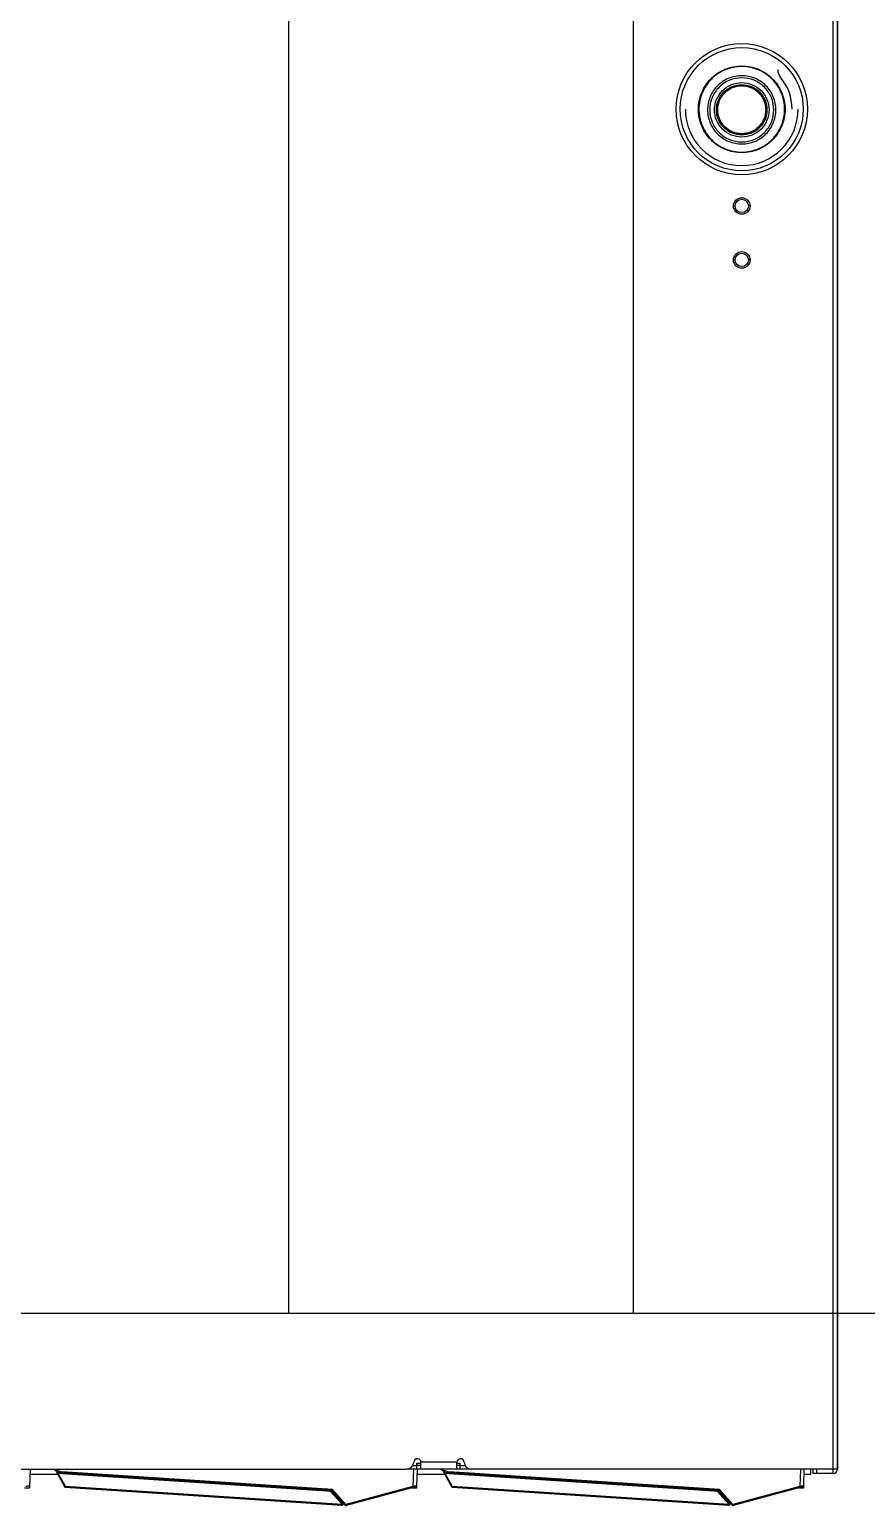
# Model space of a CAD drawing. Extents: x 539033 to 804858, y 468425 to 1263560.
# Drawn here: x 751687 to 751919.7, y 485885.8 to 486296.1 of the extents above; entities that cross this region are included whole.
import ezdxf

# ---------------------------------------------------------------- set-up
doc = ezdxf.new("R2010")
doc.units = 0
doc.header["$LTSCALE"] = 1000
doc.header["$MEASUREMENT"] = 0
doc.linetypes.add('DASHED2', pattern=[0.375, 0.25, -0.125])
doc.layers.get('0').update_dxf_attribs({"linetype": 'CONTINUOUS'})
doc.layers.add('00_COMPONENTS', color=7, linetype='CONTINUOUS')
doc.layers.add('线体内容', color=7, linetype='CONTINUOUS')

# ---------------------------------------------------------------- blocks, each defined once
blk = doc.blocks.new('A$C7E87390C')
at = {"layer": '线体内容', "linetype": 'DASHED2', "ltscale": 100}
for p, q in [((0, 600), (1230, 600)), ((385.39, 600), (385.39, 0)), ((481.22, 600), (481.22, 0))]:
    blk.add_line(p, q, dxfattribs=at)
blk = doc.blocks.new('8')
at = {"color": 7, "linetype": 'Continuous'}
for p, q in [((83045.07, 45331.07), (83045.07, 46043.17)), ((83045.07, 46043.17), (83146.87, 46043.17)), ((83045.17, 45331.17), (83045.17, 46043.17)), ((83046.27, 46044.37), (83046.27, 46043.17)), ((83046.27, 46044.37), (83051.87, 46044.37)), ((83046.37, 45331.17), (83046.37, 46043.17)), ((83050.87, 46043.17), (83050.87, 46044.37)), ((83051.87, 46043.17), (83051.87, 46044.37)), ((83052.47, 46044.62), (83052.47, 46043.17)), ((83052.47, 46044.62), (83054.41, 46044.62)), ((83150.07, 46042.17), (83150.87, 46042.17)), ((83150.87, 46043.17), (83150.87, 46041.27)), ((83150.87, 46043.17), (83160.87, 46043.17)), ((83154.31, 46044.62), (83162.01, 46044.62)), ((83160.87, 46043.17), (83160.87, 46041.27)), ((83160.87, 46042.17), (83162.07, 46042.17)), ((83326.87, 46043.17), (83164.87, 46043.17)), ((83261.91, 46044.62), (83269.61, 46044.62)), ((83150.87, 46041.27), (83160.87, 46041.27)), ((83069.37, 45707.07), (83069.82, 45707.07)), ((83073.97, 45707.07), (83073.52, 45707.07)), ((83069.37, 45692.07), (83069.82, 45692.07)), ((83073.97, 45692.07), (83073.52, 45692.07)), ((83060.95, 45656.18), (83060.96, 45656.16)), ((83060.96, 45656.19), (83060.96, 45656.16))]:
    blk.add_line(p, q, dxfattribs=at)
at = {"color": 3, "linetype": 'Continuous'}
for p, q in [((83146.87, 46043.17), (83150.87, 46043.17)), ((83150.07, 46042.17), (83148.6, 46042.17)), ((83150.07, 46041.47), (83150.07, 46043.17)), ((83160.87, 46043.17), (83164.87, 46043.17)), ((83162.07, 46041.47), (83162.07, 46043.17)), ((83163.14, 46042.17), (83162.07, 46042.17)), ((83150.87, 46041.47), (83150.07, 46041.47)), ((83162.07, 46041.47), (83160.87, 46041.47)), ((83057.67, 45665.2), (83057.67, 45665.17))]:
    blk.add_line(p, q, dxfattribs=at)
at = {"color": 7, "linetype": 'Continuous'}
for centre, radius in [((83071.67, 45707.07), 2.3), ((83071.67, 45707.07), 1.85), ((83071.67, 45692.07), 2.3), ((83071.67, 45692.07), 1.85), ((83071.67, 45665.17), 18.25), ((83071.67, 45665.17), 17.12)]:
    blk.add_circle(centre, radius, dxfattribs=at)
for centre, radius, start, end in [((83046.27, 46043.17), 1.2, 90, 180), ((83146.87, 46041.17), 2, 1.9102, 90), ((83164.87, 46041.17), 2, 90, 178.0898), ((83149.87, 46041.27), 1, 181.9102, 0), ((83161.87, 46041.27), 1, 180, 358.0898), ((83071.67, 45665.17), 15.68, 0, 180), ((83071.67, 45665.17), 12, 0, 180)]:
    blk.add_arc(centre, radius, start, end, dxfattribs=at)
at = {"color": 3, "linetype": 'Continuous'}
for centre, radius, start, end in [((83071.64, 45665.2), 13.97, 180.1325, 220.1654), ((83058.68, 45654.26), 2.99, 0.0024, 40.1674)]:
    blk.add_arc(centre, radius, start, end, dxfattribs=at)
for points, knots in [([(83059.61, 45665.2), (83059.61, 45666.77), (83060.24, 45669.94), (83062.92, 45673.94), (83066.94, 45676.62), (83071.67, 45677.56), (83076.4, 45676.62), (83080.42, 45673.94), (83083.1, 45669.94), (83083.73, 45666.77), (83083.73, 45665.2)], [0, 0, 0, 0, 0.12492, 0.249887, 0.37492, 0.5, 0.62508, 0.750113, 0.87508, 1, 1, 1, 1]), ([(83083.58, 45665.21), (83083.58, 45666.75), (83082.96, 45669.88), (83080.31, 45673.83), (83076.35, 45676.48), (83071.67, 45677.41), (83067, 45676.48), (83063.03, 45673.83), (83060.38, 45669.88), (83059.76, 45666.75), (83059.76, 45665.21)], [0, 0, 0, 0, 0.124921, 0.249888, 0.374921, 0.5, 0.625079, 0.750112, 0.875079, 1, 1, 1, 1]), ([(83081.18, 45665.35), (83081.18, 45666.58), (83080.68, 45669.08), (83078.57, 45672.23), (83075.4, 45674.34), (83071.67, 45675.08), (83067.94, 45674.34), (83064.77, 45672.23), (83062.66, 45669.08), (83062.17, 45666.58), (83062.17, 45665.35)], [0, 0, 0, 0, 0.12492, 0.249888, 0.374921, 0.5, 0.625079, 0.750112, 0.87508, 1, 1, 1, 1]), ([(83080.58, 45665.36), (83080.58, 45666.52), (83080.12, 45668.86), (83078.13, 45671.82), (83075.17, 45673.8), (83071.67, 45674.49), (83068.17, 45673.8), (83065.21, 45671.82), (83063.22, 45668.86), (83062.76, 45666.52), (83062.76, 45665.36)], [0, 0, 0, 0, 0.12492, 0.249888, 0.374921, 0.5, 0.625079, 0.750112, 0.87508, 1, 1, 1, 1]), ([(83064.09, 45665.36), (83064.09, 45666.34), (83064.48, 45668.34), (83066.17, 45670.85), (83068.69, 45672.54), (83071.67, 45673.13), (83074.65, 45672.54), (83077.17, 45670.85), (83078.86, 45668.34), (83079.25, 45666.34), (83079.25, 45665.36)], [0, 0, 0, 0, 0.12492, 0.249888, 0.374921, 0.5, 0.625079, 0.750112, 0.87508, 1, 1, 1, 1]), ([(83064.65, 45665.35), (83064.65, 45666.26), (83065.02, 45668.1), (83066.58, 45670.43), (83068.92, 45671.99), (83071.67, 45672.54), (83074.43, 45671.99), (83076.76, 45670.43), (83078.32, 45668.1), (83078.69, 45666.26), (83078.69, 45665.35)], [0, 0, 0, 0, 0.12492, 0.249888, 0.374921, 0.5, 0.625079, 0.750112, 0.87508, 1, 1, 1, 1]), ([(83064.86, 45665.34), (83064.86, 45666.22), (83065.22, 45668.01), (83066.73, 45670.27), (83069, 45671.78), (83071.67, 45672.31), (83074.34, 45671.78), (83076.61, 45670.27), (83078.13, 45668.01), (83078.48, 45666.22), (83078.48, 45665.34)], [0, 0, 0, 0, 0.12492, 0.249888, 0.374921, 0.5, 0.625079, 0.750112, 0.87508, 1, 1, 1, 1]), ([(83065, 45665.33), (83065, 45666.2), (83065.35, 45667.95), (83066.83, 45670.16), (83069.05, 45671.65), (83071.67, 45672.17), (83074.29, 45671.65), (83076.51, 45670.16), (83077.99, 45667.95), (83078.34, 45666.2), (83078.34, 45665.33)], [0, 0, 0, 0, 0.12492, 0.249888, 0.374921, 0.5, 0.625079, 0.750112, 0.87508, 1, 1, 1, 1]), ([(83083.73, 45665.2), (83083.73, 45663.64), (83083.1, 45660.47), (83080.42, 45656.47), (83076.4, 45653.79), (83071.67, 45652.85), (83066.94, 45653.79), (83062.92, 45656.47), (83060.24, 45660.47), (83059.61, 45663.64), (83059.61, 45665.2)], [0, 0, 0, 0, 0.12492, 0.249887, 0.37492, 0.5, 0.62508, 0.750113, 0.87508, 1, 1, 1, 1]), ([(83059.76, 45665.21), (83059.76, 45663.66), (83060.38, 45660.53), (83063.03, 45656.58), (83067, 45653.93), (83071.67, 45653), (83076.35, 45653.93), (83080.31, 45656.58), (83082.96, 45660.53), (83083.58, 45663.66), (83083.58, 45665.21)], [0, 0, 0, 0, 0.124921, 0.249888, 0.374921, 0.5, 0.625079, 0.750112, 0.875079, 1, 1, 1, 1]), ([(83062.17, 45665.35), (83062.17, 45664.11), (83062.66, 45661.61), (83064.77, 45658.46), (83067.94, 45656.35), (83071.67, 45655.61), (83075.4, 45656.35), (83078.57, 45658.46), (83080.68, 45661.61), (83081.18, 45664.11), (83081.18, 45665.35)], [0, 0, 0, 0, 0.12492, 0.249888, 0.374921, 0.5, 0.625079, 0.750112, 0.87508, 1, 1, 1, 1]), ([(83062.76, 45665.36), (83062.76, 45664.2), (83063.22, 45661.86), (83065.21, 45658.9), (83068.17, 45656.92), (83071.67, 45656.23), (83075.17, 45656.92), (83078.13, 45658.9), (83080.12, 45661.86), (83080.58, 45664.2), (83080.58, 45665.36)], [0, 0, 0, 0, 0.12492, 0.249888, 0.374921, 0.5, 0.625079, 0.750112, 0.87508, 1, 1, 1, 1]), ([(83079.25, 45665.36), (83079.25, 45664.37), (83078.86, 45662.38), (83077.17, 45659.87), (83074.65, 45658.18), (83071.67, 45657.59), (83068.69, 45658.18), (83066.17, 45659.87), (83064.48, 45662.38), (83064.09, 45664.37), (83064.09, 45665.36)], [0, 0, 0, 0, 0.12492, 0.249888, 0.374921, 0.5, 0.625079, 0.750112, 0.87508, 1, 1, 1, 1]), ([(83078.69, 45665.35), (83078.69, 45664.44), (83078.32, 45662.59), (83076.76, 45660.26), (83074.43, 45658.7), (83071.67, 45658.16), (83068.92, 45658.7), (83066.58, 45660.26), (83065.02, 45662.59), (83064.65, 45664.44), (83064.65, 45665.35)], [0, 0, 0, 0, 0.12492, 0.249888, 0.374921, 0.5, 0.625079, 0.750112, 0.87508, 1, 1, 1, 1]), ([(83078.48, 45665.34), (83078.48, 45664.45), (83078.13, 45662.66), (83076.61, 45660.4), (83074.34, 45658.89), (83071.67, 45658.36), (83069, 45658.89), (83066.73, 45660.4), (83065.22, 45662.66), (83064.86, 45664.45), (83064.86, 45665.34)], [0, 0, 0, 0, 0.12492, 0.249888, 0.374921, 0.5, 0.625079, 0.750112, 0.87508, 1, 1, 1, 1]), ([(83078.34, 45665.33), (83078.34, 45664.47), (83077.99, 45662.72), (83076.51, 45660.5), (83074.29, 45659.02), (83071.67, 45658.5), (83069.05, 45659.02), (83066.83, 45660.5), (83065.35, 45662.72), (83065, 45664.47), (83065, 45665.33)], [0, 0, 0, 0, 0.12492, 0.249888, 0.374921, 0.5, 0.625079, 0.750112, 0.87508, 1, 1, 1, 1])]:
    blk.add_open_spline(points, degree=3, knots=knots, dxfattribs=at)
at = {"layer": '00_COMPONENTS', "color": 7, "linetype": 'Continuous'}
for p, q in [((83054.75, 46048.11), (83074.05, 46053.26)), ((83055.53, 46048.02), (83074.13, 46052.98)), ((83074.13, 46052.98), (83077.88, 46048.84)), ((83074.35, 46053.17), (83078.02, 46049.12)), ((83078.25, 46049.1), (83075, 46052.7)), ((83075.22, 46052.91), (83078.5, 46049.28)), ((83152.15, 46047.9), (83075.22, 46052.91)), ((83152.17, 46048.19), (83075.24, 46053.2)), ((83076.97, 46050.28), (83076.97, 46050.51)), ((83162.35, 46048.11), (83181.65, 46053.26)), ((83163.13, 46048.02), (83181.73, 46052.98)), ((83181.73, 46052.98), (83185.48, 46048.84)), ((83181.95, 46053.17), (83185.62, 46049.12)), ((83185.85, 46049.1), (83182.6, 46052.7)), ((83182.82, 46052.91), (83186.1, 46049.28)), ((83259.75, 46047.9), (83182.82, 46052.91)), ((83259.77, 46048.19), (83182.84, 46053.2)), ((83184.57, 46050.28), (83184.57, 46050.51)), ((83054.36, 46043.17), (83054.52, 46047.83)), ((83054.52, 46047.83), (83054.52, 46048.42)), ((83054.52, 46048.42), (83055.91, 46048.42)), ((83055.36, 46043.17), (83055.53, 46048.02)), ((83077.88, 46048.84), (83153.04, 46043.91)), ((83078.02, 46049.12), (83153.06, 46044.2)), ((83154.47, 46044.33), (83078.06, 46049.31)), ((83152.15, 46047.9), (83154.12, 46044.35)), ((83154.93, 46043.5), (83152.41, 46048.03)), ((83161.96, 46043.17), (83162.12, 46047.83)), ((83162.12, 46047.83), (83162.12, 46048.42)), ((83162.12, 46048.42), (83163.51, 46048.42)), ((83162.96, 46043.17), (83163.13, 46048.02)), ((83185.48, 46048.84), (83260.64, 46043.91)), ((83185.62, 46049.12), (83260.66, 46044.2)), ((83262.07, 46044.33), (83185.66, 46049.31)), ((83259.75, 46047.9), (83261.72, 46044.35)), ((83262.53, 46043.5), (83260.01, 46048.03)), ((83269.56, 46043.17), (83269.72, 46047.83)), ((83269.72, 46047.83), (83269.72, 46048.42)), ((83269.72, 46048.42), (83271.11, 46048.42)), ((83142.02, 46045.14), (83142, 46044.92)), ((83142.97, 46045.08), (83142.95, 46044.86)), ((83249.62, 46045.14), (83249.6, 46044.92)), ((83250.57, 46045.08), (83250.55, 46044.86))]:
    blk.add_line(p, q, dxfattribs=at)
for centre, radius, start, end in [((83074.13, 46052.97), 0.3, 42.1098, 104.9498), ((83081.22, 46045.13), 10.58, 131.4767, 132.0879), ((83075.22, 46052.9), 0.3, 86.2729, 222.1221), ((83181.73, 46052.97), 0.3, 42.1098, 104.9498), ((83188.82, 46045.13), 10.58, 131.4767, 132.0879), ((83182.82, 46052.9), 0.3, 86.2729, 222.1221), ((83054.82, 46047.82), 0.3, 104.9498, 178), ((83152.15, 46047.89), 0.3, 29.061, 86.2729), ((83162.42, 46047.82), 0.3, 104.9498, 178), ((83259.75, 46047.89), 0.3, 29.061, 86.2729), ((83152.83, 46040.71), 3.2, 50.1222, 86.2478), ((83152.83, 46040.7), 3.5, 44.7349, 86.2479), ((83260.43, 46040.71), 3.2, 50.1222, 86.2478), ((83260.43, 46040.7), 3.5, 44.7349, 86.2479)]:
    blk.add_arc(centre, radius, start, end, dxfattribs=at)
for points, knots in [([(83074.05, 46053.26), (83074.06, 46053.26), (83074.06, 46053.25), (83074.06, 46053.24), (83074.07, 46053.21), (83074.08, 46053.16), (83074.1, 46053.08), (83074.12, 46053.02), (83074.13, 46052.98)], [0, 0, 0, 0, 0.01917, 0.075552, 0.16735, 0.290923, 0.614846, 1, 1, 1, 1]), ([(83074.35, 46053.17), (83074.35, 46053.18), (83074.33, 46053.16), (83074.31, 46053.14), (83074.27, 46053.1), (83074.23, 46053.07), (83074.22, 46053.06)], [0, 0, 0, 0, 0.070519, 0.273329, 0.591812, 1, 1, 1, 1]), ([(83075.22, 46052.91), (83075.19, 46052.88), (83075.14, 46052.83), (83075.07, 46052.78), (83075.04, 46052.74), (83075.01, 46052.72), (83075.01, 46052.71), (83075, 46052.7), (83075, 46052.7)], [0, 0, 0, 0, 0.381207, 0.705605, 0.830194, 0.922866, 0.980084, 1, 1, 1, 1]), ([(83075.22, 46052.91), (83075.22, 46052.95), (83075.23, 46053.01), (83075.23, 46053.1), (83075.24, 46053.15), (83075.24, 46053.17), (83075.24, 46053.19), (83075.24, 46053.2), (83075.24, 46053.2)], [0, 0, 0, 0, 0.385851, 0.709654, 0.833144, 0.92468, 0.980973, 1, 1, 1, 1]), ([(83181.65, 46053.26), (83181.66, 46053.26), (83181.66, 46053.25), (83181.66, 46053.24), (83181.67, 46053.21), (83181.68, 46053.16), (83181.7, 46053.08), (83181.72, 46053.02), (83181.73, 46052.98)], [0, 0, 0, 0, 0.01917, 0.075552, 0.16735, 0.290923, 0.614846, 1, 1, 1, 1]), ([(83181.95, 46053.17), (83181.95, 46053.18), (83181.93, 46053.16), (83181.91, 46053.14), (83181.87, 46053.1), (83181.83, 46053.07), (83181.82, 46053.06)], [0, 0, 0, 0, 0.070519, 0.273329, 0.591812, 1, 1, 1, 1]), ([(83182.82, 46052.91), (83182.79, 46052.88), (83182.74, 46052.83), (83182.67, 46052.78), (83182.64, 46052.74), (83182.61, 46052.72), (83182.61, 46052.71), (83182.6, 46052.7), (83182.6, 46052.7)], [0, 0, 0, 0, 0.381207, 0.705605, 0.830194, 0.922866, 0.980084, 1, 1, 1, 1]), ([(83182.82, 46052.91), (83182.82, 46052.95), (83182.83, 46053.01), (83182.83, 46053.1), (83182.84, 46053.15), (83182.84, 46053.17), (83182.84, 46053.19), (83182.84, 46053.2), (83182.84, 46053.2)], [0, 0, 0, 0, 0.385851, 0.709654, 0.833144, 0.92468, 0.980973, 1, 1, 1, 1]), ([(83054.52, 46047.83), (83054.52, 46047.83), (83054.53, 46047.83), (83054.55, 46047.83), (83054.57, 46047.84), (83054.62, 46047.85), (83054.71, 46047.87), (83054.83, 46047.89), (83054.98, 46047.92), (83055.22, 46047.96), (83055.4, 46047.99), (83055.53, 46048.02)], [0, 0, 0, 0, 0.00525, 0.020191, 0.044686, 0.078541, 0.172616, 0.298242, 0.450103, 0.622062, 1, 1, 1, 1]), ([(83055.45, 46048.3), (83055.45, 46048.3), (83055.45, 46048.28), (83055.46, 46048.27), (83055.47, 46048.25), (83055.48, 46048.2), (83055.5, 46048.12), (83055.52, 46048.05), (83055.53, 46048.02)], [0, 0, 0, 0, 0.019321, 0.075735, 0.167271, 0.290879, 0.615342, 1, 1, 1, 1]), ([(83078.02, 46049.12), (83078.02, 46049.12), (83078.02, 46049.1), (83078.01, 46049.09), (83077.99, 46049.06), (83077.97, 46049.01), (83077.93, 46048.94), (83077.9, 46048.87), (83077.88, 46048.84)], [0, 0, 0, 0, 0.022267, 0.083125, 0.179961, 0.307231, 0.628811, 1, 1, 1, 1]), ([(83152.17, 46048.19), (83152.17, 46048.19), (83152.17, 46048.18), (83152.16, 46048.16), (83152.16, 46048.13), (83152.16, 46048.08), (83152.15, 46048), (83152.15, 46047.94), (83152.15, 46047.9)], [0, 0, 0, 0, 0.019097, 0.075457, 0.16725, 0.290819, 0.614725, 1, 1, 1, 1]), ([(83152.41, 46048.03), (83152.41, 46048.04), (83152.4, 46048.03), (83152.39, 46048.03), (83152.36, 46048.01), (83152.31, 46047.99), (83152.24, 46047.95), (83152.18, 46047.92), (83152.15, 46047.9)], [0, 0, 0, 0, 0.020064, 0.076881, 0.169045, 0.292883, 0.616638, 1, 1, 1, 1]), ([(83162.12, 46047.83), (83162.12, 46047.83), (83162.13, 46047.83), (83162.15, 46047.83), (83162.17, 46047.84), (83162.22, 46047.85), (83162.31, 46047.87), (83162.43, 46047.89), (83162.58, 46047.92), (83162.82, 46047.96), (83163, 46047.99), (83163.13, 46048.02)], [0, 0, 0, 0, 0.00525, 0.020191, 0.044686, 0.078541, 0.172616, 0.298242, 0.450103, 0.622062, 1, 1, 1, 1]), ([(83163.05, 46048.3), (83163.05, 46048.3), (83163.05, 46048.28), (83163.06, 46048.27), (83163.07, 46048.25), (83163.08, 46048.2), (83163.1, 46048.12), (83163.12, 46048.05), (83163.13, 46048.02)], [0, 0, 0, 0, 0.019321, 0.075735, 0.167271, 0.290879, 0.615342, 1, 1, 1, 1]), ([(83185.62, 46049.12), (83185.62, 46049.12), (83185.62, 46049.1), (83185.61, 46049.09), (83185.59, 46049.06), (83185.57, 46049.01), (83185.53, 46048.94), (83185.5, 46048.87), (83185.48, 46048.84)], [0, 0, 0, 0, 0.022267, 0.083125, 0.179961, 0.307231, 0.628811, 1, 1, 1, 1]), ([(83259.77, 46048.19), (83259.77, 46048.19), (83259.77, 46048.18), (83259.76, 46048.16), (83259.76, 46048.13), (83259.76, 46048.08), (83259.75, 46048), (83259.75, 46047.94), (83259.75, 46047.9)], [0, 0, 0, 0, 0.019097, 0.075457, 0.16725, 0.290819, 0.614725, 1, 1, 1, 1]), ([(83260.01, 46048.03), (83260.01, 46048.04), (83260, 46048.03), (83259.99, 46048.03), (83259.96, 46048.01), (83259.91, 46047.99), (83259.84, 46047.95), (83259.78, 46047.92), (83259.75, 46047.9)], [0, 0, 0, 0, 0.020064, 0.076881, 0.169045, 0.292883, 0.616638, 1, 1, 1, 1]), ([(83269.72, 46047.83), (83269.72, 46047.83), (83269.73, 46047.83), (83269.75, 46047.83), (83269.77, 46047.84), (83269.82, 46047.85), (83269.91, 46047.87), (83270.03, 46047.89), (83270.18, 46047.92), (83270.42, 46047.96), (83270.6, 46047.99), (83270.73, 46048.02)], [0, 0, 0, 0, 0.00525, 0.020191, 0.044686, 0.078541, 0.172616, 0.298242, 0.450103, 0.622062, 1, 1, 1, 1]), ([(83153.06, 46044.2), (83153.05, 46044.2), (83153.06, 46044.18), (83153.05, 46044.17), (83153.05, 46044.14), (83153.05, 46044.09), (83153.04, 46044.01), (83153.04, 46043.94), (83153.04, 46043.91)], [0, 0, 0, 0, 0.019242, 0.075623, 0.167136, 0.29073, 0.615212, 1, 1, 1, 1]), ([(83260.66, 46044.2), (83260.65, 46044.2), (83260.66, 46044.18), (83260.65, 46044.17), (83260.65, 46044.14), (83260.65, 46044.09), (83260.64, 46044.01), (83260.64, 46043.94), (83260.64, 46043.91)], [0, 0, 0, 0, 0.019242, 0.075623, 0.167136, 0.29073, 0.615212, 1, 1, 1, 1])]:
    blk.add_open_spline(points, degree=3, knots=knots, dxfattribs=at)

msp = doc.modelspace()

# ---------------------------------------------------------------- block references
at = {"color": 3, "rotation": 180}
msp.add_blockref('8', (834956.68, 531939.09), dxfattribs=at)
at = {"lineweight": 25, "ltscale": 100, "rotation": 180}
msp.add_blockref('A$C7E87390C', (752240.26, 486539.18), dxfattribs=at)

doc.saveas('drawing.dxf')
